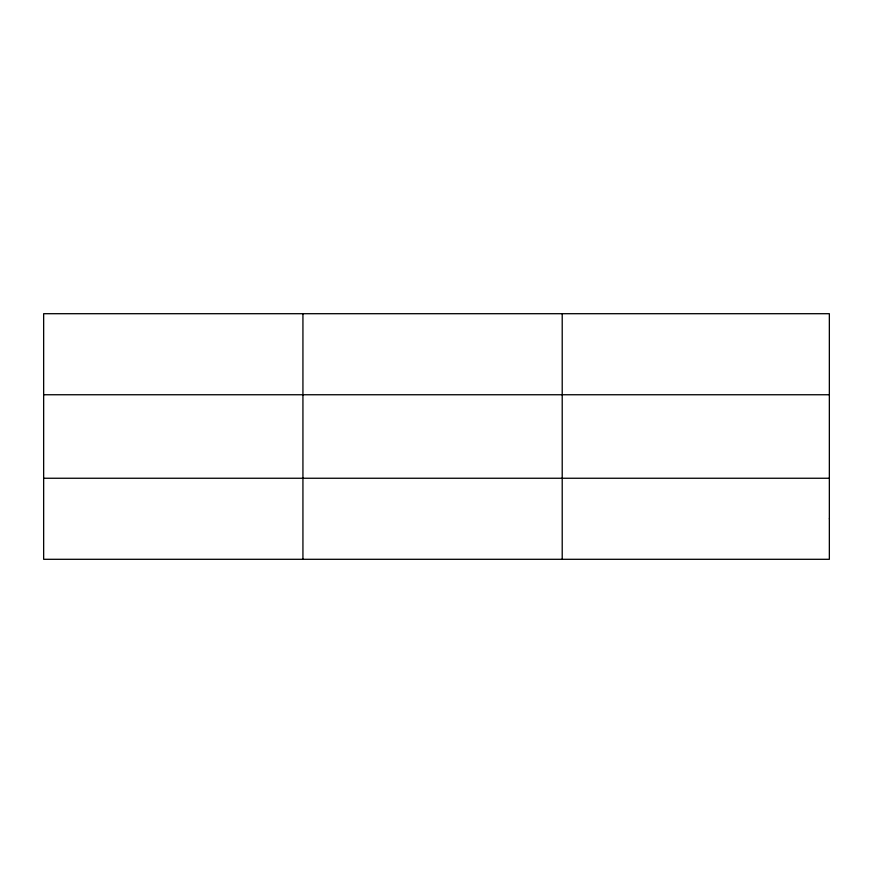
<?xml version="1.0" encoding="UTF-8"?>
<svg xmlns="http://www.w3.org/2000/svg" width="873" height="873" viewBox="0 0 873 873"><rect width="100%" height="100%" fill="white"/><g stroke="black" fill="none" stroke-linecap="round" stroke-linejoin="round"><path stroke-width="1.31" d="M302.931 313.702L302.931 559.298M562.212 313.702L562.212 559.298M43.65 394.749L829.35 394.749M43.65 478.251L829.35 478.251M829.35 518.78L829.35 559.298L43.65 559.298L43.65 313.702L829.35 313.702L829.35 518.78"/></g></svg>
